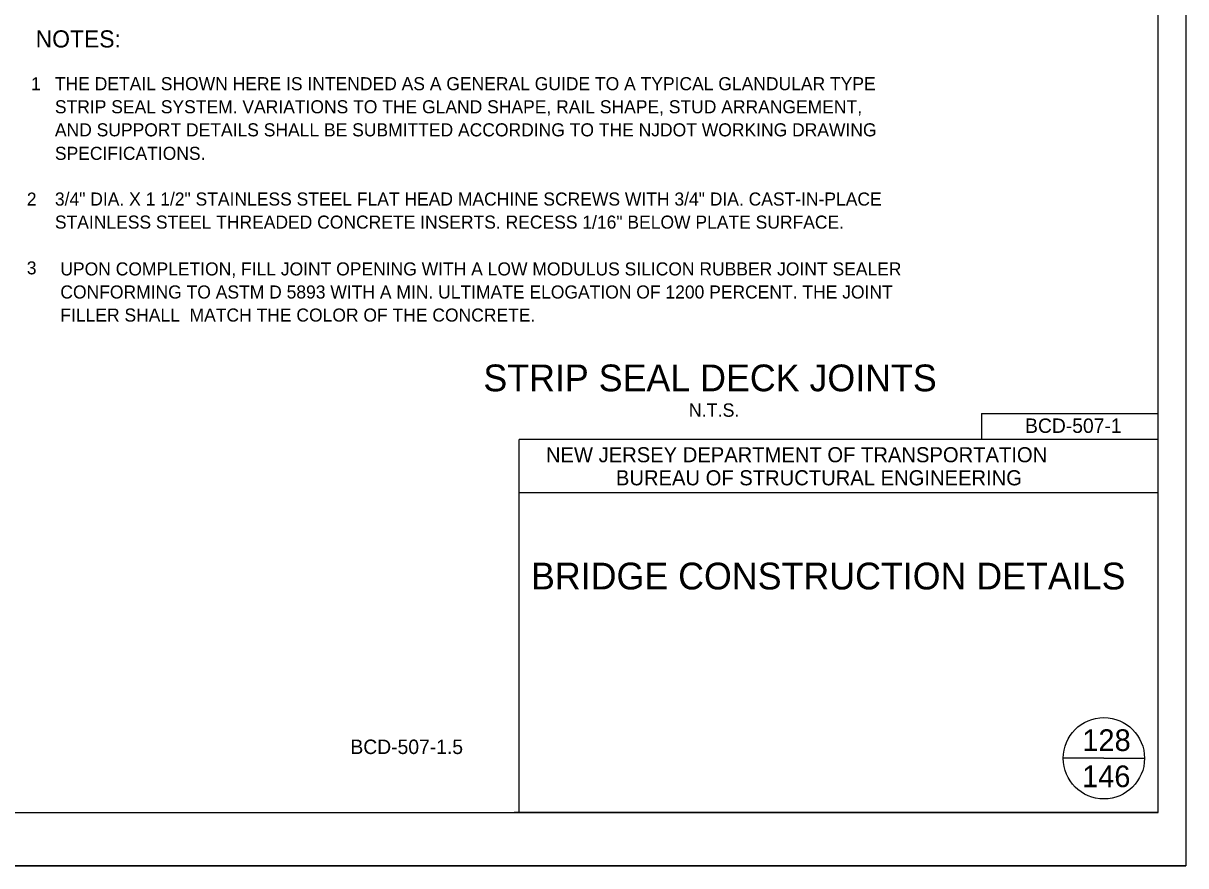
# Model space of a CAD drawing. Extents: x 528.18 to 531.14, y 154.43 to 156.27.
# Drawn here: x 530.23 to 531.14, y 154.434 to 155.093 of the extents above; entities that cross this region are included whole.
import ezdxf

# ---------------------------------------------------------------- set-up
doc = ezdxf.new("R2010")
doc.units = 0
for name, color, linetype in [('1', 7, 'Continuous'), ('39', 7, 'Continuous'), ('Level 1', 7, 'Continuous'), ('Level 41', 7, 'Continuous'), ('Level 5', 7, 'Continuous')]:
    doc.layers.add(name, color=color, linetype=linetype)

msp = doc.modelspace()

# ---------------------------------------------------------------- linework, layer by layer
at = {"layer": '1'}
for q in [(531.04419, 154.51815), (531.10783, 154.51815)]:
    msp.add_line((531.07601, 154.51815), q, dxfattribs=at)
msp.add_circle((531.07601, 154.51815), 0.03182, dxfattribs=at)
at = {"layer": 'Level 1'}
for p, q in [((531.11844, 154.47572), (531.11844, 156.22572)), ((530.98028, 154.78773), (531.11844, 154.78773)), ((531.11844, 154.76739), (530.61844, 154.76739)), ((530.61844, 154.47572), (530.61844, 154.76739)), ((531.11844, 154.72572), (530.61844, 154.72572)), ((528.36844, 154.47572), (531.11844, 154.47572)), ((530.36253, 154.47572), (531.11844, 154.47572)), ((531.11844, 154.47572), (530.6145, 154.47572)), ((528.18176, 154.43406), (531.14009, 154.43406))]:
    msp.add_line(p, q, dxfattribs=at)
at = {"layer": 'Level 41'}
msp.add_lwpolyline([(528.18176, 156.26739), (531.14009, 156.26739), (531.14009, 154.43406), (528.18176, 154.43406)], close=True, dxfattribs=at)
at = {"layer": 'Level 5'}
msp.add_line((530.98028, 154.78773), (530.98028, 154.76739), dxfattribs=at)

# ---------------------------------------------------------------- texts
at = {"layer": '39'}
for s, p in [('128', (531.05915, 154.52381)), ('146', (531.05895, 154.49552))]:
    msp.add_text(s, height=0.016972, dxfattribs=at).set_placement(p)
at = {"layer": 'Level 1'}
for s, height, p in [('NOTES:', 0.013404, (530.24016, 155.07414)), ('1', 0.01017, (530.23655, 155.04069)), ('THE DETAIL SHOWN HERE IS INTENDED AS A GENERAL GUIDE TO A TYPICAL GLANDULAR TYPE', 0.0102283, (530.25525, 155.04069)), ('STRIP SEAL SYSTEM. VARIATIONS TO THE GLAND SHAPE, RAIL SHAPE, STUD ARRANGEMENT,', 0.0102283, (530.25525, 155.02264)), ('AND SUPPORT DETAILS SHALL BE SUBMITTED ACCORDING TO THE NJDOT WORKING DRAWING', 0.0102283, (530.25525, 155.0046)), ('SPECIFICATIONS.', 0.0102283, (530.25525, 154.98623)), ('2', 0.01017, (530.23327, 154.95047)), ('3/4" DIA. X 1 1/2" STAINLESS STEEL FLAT HEAD MACHINE SCREWS WITH 3/4" DIA. CAST-IN-PLACE', 0.0102283, (530.25525, 154.95047)), ('STAINLESS STEEL THREADED CONCRETE INSERTS. RECESS 1/16" BELOW PLATE SURFACE.', 0.0102283, (530.25525, 154.93242)), ('3', 0.01017, (530.23327, 154.89666)), ('UPON COMPLETION, FILL JOINT OPENING WITH A LOW MODULUS SILICON RUBBER JOINT SEALER            ', 0.0102283, (530.25951, 154.8958)), ('CONFORMING TO ASTM D 5893 WITH A MIN. ULTIMATE ELOGATION OF 1200 PERCENT. THE JOINT', 0.0102283, (530.25951, 154.87776)), ('FILLER SHALL  MATCH THE COLOR OF THE CONCRETE.', 0.0102283, (530.25951, 154.85972)), ('NEW JERSEY DEPARTMENT OF TRANSPORTATION', 0.011811, (530.63944, 154.74967)), ('BUREAU OF STRUCTURAL ENGINEERING', 0.011811, (530.69423, 154.73163))]:
    msp.add_text(s, height=height, dxfattribs=at).set_placement(p)
at = {"layer": 'Level 5'}
for s, height, p in [('STRIP SEAL DECK JOINTS', 0.0209387, (530.59051, 154.80519)), ('N.T.S.', 0.010469, (530.75119, 154.78526)), ('BCD-507-1', 0.011287, (531.01438, 154.77264)), ('BRIDGE CONSTRUCTION DETAILS', 0.0209387, (530.62779, 154.6502)), ('BCD-507-1.5', 0.0112874, (530.48649, 154.52145))]:
    msp.add_text(s, height=height, dxfattribs=at).set_placement(p)

doc.saveas('drawing.dxf')
